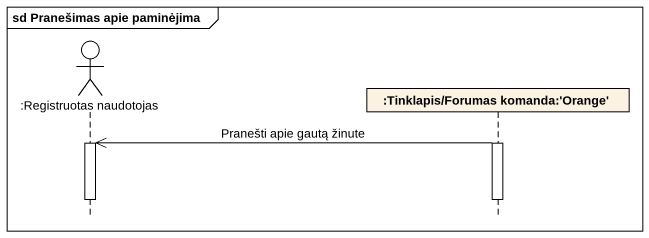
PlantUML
@startuml
mainframe sd Pranešimas apie paminėjima
hide footbox
actor ":Registruotas naudotojas" as Registruotas_naudotojas
participant ":Tinklapis/Forumas komanda:'Orange'" as Tinklapis_Forumas_komanda

activate Tinklapis_Forumas_komanda
Tinklapis_Forumas_komanda ->> Registruotas_naudotojas : Pranešti apie gautą žinute
activate Registruotas_naudotojas
deactivate Registruotas_naudotojas
deactivate Tinklapis_Forumas_komanda
@enduml
